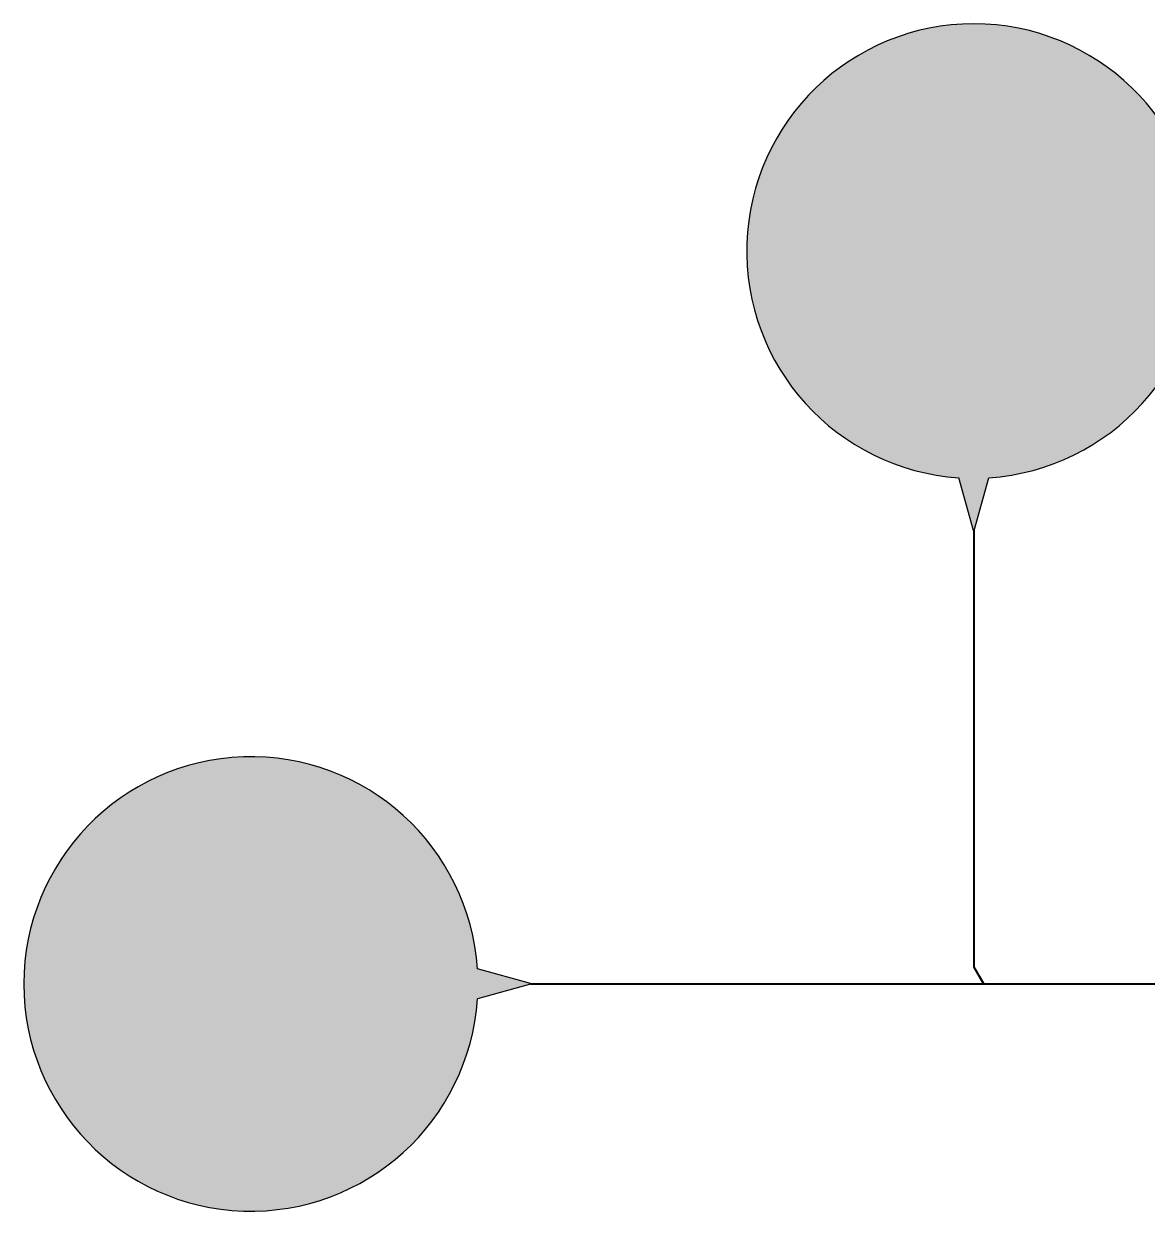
# Model space of a CAD drawing. Header units: inches. Extents: x 741154 to 810950, y 213785 to 295527.
# Drawn here: x 799730 to 804678, y 244813 to 250040 of the extents above; entities that cross this region are included whole.
import ezdxf

# ---------------------------------------------------------------- set-up
doc = ezdxf.new("R2010")
doc.units = ezdxf.units.IN
doc.header["$MEASUREMENT"] = 0

# ---------------------------------------------------------------- blocks, each defined once
blk = doc.blocks.new('*U225')
h = blk.add_hatch(color=256)
h.dxf.hatch_style = 1
edge = h.paths.add_edge_path()
edge.add_line((-1857.1, -1614), (1332.4, -1614))
edge.add_line((1332.4, -1614), (1595, -1687.8))
edge.add_arc((2089.3, -1613), 500, 188.5994, 284.4775)
edge.add_arc((3089.3, -1613), 1000, 208.955, 511.045)
edge.add_arc((2089.3, -1613), 500, 75.5225, 171.4006)
edge.add_line((1595, -1538.2), (1335.8, -1611))
edge.add_line((1335.8, -1611), (138.1, -1611))
edge.add_line((138.1, -1611), (96.4, -1538.7))
edge.add_line((96.4, -1538.7), (96.4, 383.1))
edge.add_line((96.4, 383.1), (160.9, 615.2))
edge.add_arc((94.8, 1613), 1000, 273.7916, 626.2084)
edge.add_line((28.6, 615.2), (93.4, 383.1))
edge.add_line((93.4, 383.1), (93.4, -1539.5))
edge.add_line((93.4, -1539.5), (134.7, -1611))
edge.add_line((134.7, -1611), (-1857.1, -1611))
edge.add_line((-1857.1, -1611), (-2091.5, -1546.9))
edge.add_arc((-3089.3, -1613), 1000, 3.7916, 356.2084)
edge.add_line((-2091.5, -1679.1), (-1857.1, -1614))
for p, q in [((93.4, 383.1), (28.6, 615.2)), ((96.4, 383.1), (160.9, 615.2)), ((93.4, 383.1), (93.4, -1539.5)), ((96.4, 383.1), (96.4, -1538.7)), ((-1857.1, -1611), (-2091.5, -1546.9)), ((93.4, -1539.5), (134.7, -1611)), ((96.4, -1538.7), (138.1, -1611)), ((-1857.1, -1614), (-2091.5, -1679.1)), ((-1857.1, -1611), (134.7, -1611)), ((-1857.1, -1614), (1332.4, -1614)), ((138.1, -1611), (1335.8, -1611))]:
    blk.add_line(p, q)
for centre, start, end in [((94.8, 1613), 273.7916, 266.2084), ((-3089.3, -1613), 3.7916, 356.2084)]:
    blk.add_arc(centre, 1000, start, end)
blk = doc.blocks.new('*U226')
at = {"color": 0, "linetype": 'ByBlock', "lineweight": -2, "transparency": 16777216}
blk.add_blockref('*U225', (40000, 0), dxfattribs=at)

msp = doc.modelspace()

# ---------------------------------------------------------------- block references
msp.add_blockref('*U226', (763819.8, 247426.4))

doc.saveas('drawing.dxf')
